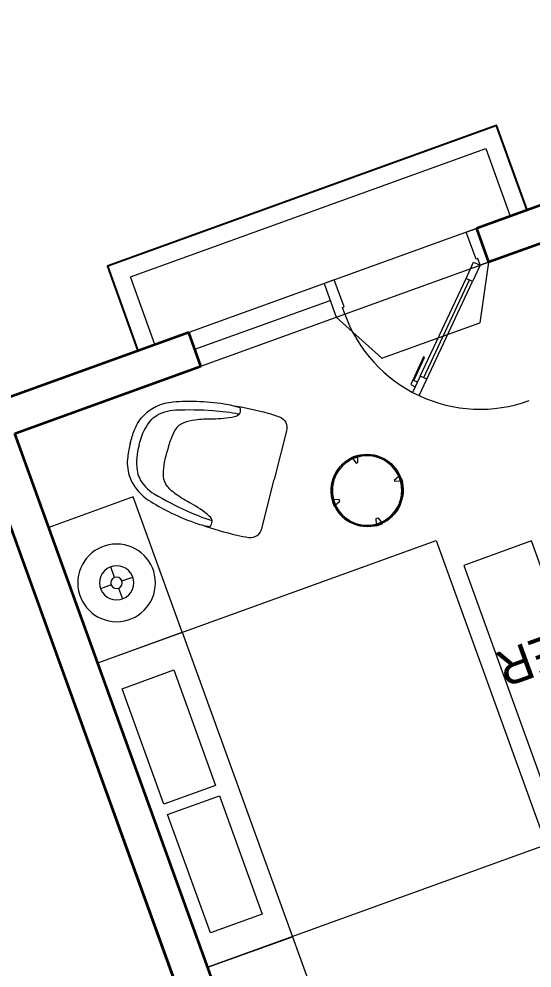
# Model space of a CAD drawing. Header units: metres. Extents: x 568332 to 569219, y 2065964 to 2066430.
# Drawn here: x 568607.96 to 568610.81, y 2066322.87 to 2066328.14 of the extents above; entities that cross this region are included whole.
import ezdxf

# ---------------------------------------------------------------- set-up
doc = ezdxf.new("R2010")
doc.units = ezdxf.units.M
doc.linetypes.add('$AUDIT_BAD_LTYPE2', pattern=[0])
doc.linetypes.add('HIDDEN2', pattern=[0.1875, 0.125, -0.0625])
doc.layers.get('0').update_dxf_attribs({"linetype": 'CONTINUOUS'})
doc.layers.get('DEFPOINTS').update_dxf_attribs({"linetype": 'CONTINUOUS'})
for name, color, linetype, lineweight in [('-DIM', 9, 'CONTINUOUS', 13), ('-DOOR', 137, 'CONTINUOUS', 9), ('-FURNITURE', 46, 'CONTINUOUS', 9), ('-LINE1', 7, 'CONTINUOUS', 18), ('-LINE2', 252, 'CONTINUOUS', 9), ('-WALL', 4, 'CONTINUOUS', 35), ('TEXT25', 2, 'CONTINUOUS', 13)]:
    doc.layers.add(name, color=color, linetype=linetype, lineweight=lineweight)
doc.layers.add('LoLK', color=6, linetype='CONTINUOUS')
doc.styles.add('SVN_AVO_thuong', font='')
doc.styles.get('SVN_AVO_thuong').set_extended_font_data('SVN-Avo')

# ---------------------------------------------------------------- blocks, each defined once
blk = doc.blocks.new('1800X2000')
at = {"layer": '-FURNITURE'}
blk.add_line((325497.3064970744, 17765.29446492715), (325497.3064973904, 19565.2944651944), dxfattribs=at)
for points in [[(323997.3057774993, 19565.2944651944), (325997.3064971831, 19565.2944651944), (325997.3064971831, 17765.29446484288), (323997.3057774993, 17765.29446484288)], [(325612.9490047574, 19390.79434491032), (325919.0064973457, 19390.79434491032), (325919.0064973457, 18691.29434485664), (325612.9490047574, 18691.29434485664)], [(325612.9490046239, 18629.79434491026), (325919.0064972151, 18629.79434491026), (325919.0064972151, 17946.79434485664), (325612.9490046239, 17946.79434485664)]]:
    blk.add_lwpolyline(points, close=True, dxfattribs=at)
blk = doc.blocks.new('12PLMP12')
at = {"color": 0, "linetype": 'ByBlock'}
for p, q in [((0, 1.25), (0, 3.75)), ((-1.25, 0), (-3.75, 0)), ((1.25, 0), (3.75, 0)), ((0, -1.25), (0, -3.75))]:
    blk.add_line(p, q, dxfattribs=at)
for radius in [8.5, 3.75, 1.25]:
    blk.add_circle((0, 0), radius, dxfattribs=at)
blk = doc.blocks.new('A$C7D524948')
at = {"layer": '-FURNITURE'}
for points in [[(-1.862645149230957e-09, 824.9500000011176, 0.02374928999430728), (-77.15000000130385, 820, 0.1110396266945436), (-175.0999999996275, 786.1500000022352, 0.08516816991690027), (-234.9500000011176, 733.25, 0.08855014736123698), (-281.5499999988824, 649.3499999996275, 0.02790636319614463), (-315.9500000011176, 525.5999999996275, 0.02834164487538841), (-340.4000000022352, 372.8000000007451, 0.04711987010175965), (-341.0999999996275, 283.4000000003725, 0.5135274654112972), (-284.5500000007451, 299.9500000011176, 0.05957759956988055), (-242.5500000026077, 413.6500000003725, -0.03446512451505389), (-213.1500000003725, 507.4499999992549, -0.05927668371543007), (-182.7500000009313, 564.2999999988824, -0.1661460996977688), (-133.4500000011176, 600.4000000003725, -0.0525641271264061), (-75.80000000074506, 611.9500000011176, -0.02855401869774651), (-1.862645149230957e-09, 614.6500000003725, -3.543335205159532)], [(-1.862645149230957e-09, 824.9500000011176, -0.02374928999430728), (77.14999999850988, 820.0000000018626, -0.1110396266945436), (175.0999999986961, 786.1500000003725, -0.08516816991690027), (234.9499999992549, 733.25, -0.08855014736123698), (281.5499999988824, 649.3499999996275, -0.02790636319614463), (315.9500000011176, 525.5999999996275, -0.02834164487538841), (340.3999999985099, 372.8000000007451, -0.04711987010175965), (341.0999999996275, 283.4000000022352, -0.5135274654112972), (284.5500000007451, 299.9499999992549, -0.05957759956988055), (242.5499999988824, 413.6499999985099, 0.03446512451505389), (213.1499999994412, 507.4500000011176, 0.05927668371543007), (182.75, 564.3000000007451, 0.1661460996977688), (133.4499999983236, 600.4000000003725, 0.0525641271264061), (75.79999999888241, 611.9499999992549, 0.02855401869774651), (-1.862645149230957e-09, 614.6500000003725, 3.543335205159532)], [(-0.5500000007450581, 774.1500000003725, 0.1055837687742558), (-137.8000000007451, 751.3000000007451, 0.08397584501256396), (-176, 728.25, 0.1493020227225411), (-241.2000000011176, 626.1999999992549, 0.02490854660583826), (-289.25, 424.1500000003725, 0.02643887537121914), (-306.5679914960638, 278.4068524483591, -0.8863330528017872)], [(-0.5500000007450581, 774.1500000003725, -0.1055837687742558), (136.6999999992549, 751.3000000007451, -0.08397584501256396), (174.8999999985099, 728.2500000018626, -0.1493020227225411), (240.0999999986961, 626.1999999992549, -0.02490854660583826), (288.1499999975786, 424.1500000003725, -0.02643887537121914), (305.467991495505, 278.4068524483591, 0.8863330528017872)], [(-342.8562581948936, 328.1164919566363, 0.02267140514630937), (-350.039135296829, 124.5, 0.01212164544072816), (-345.6391352973878, 57.0500000026077, 0.4055082152921144), (-279.3891352973878, 0), (0, 0)], [(342.8562581939623, 328.1164919547737, -0.02267140514630937), (350.0391352958977, 124.5, -0.01212164544072816), (345.6391352955252, 57.05000000074506, -0.4055082152921144), (279.3891352964565, 0), (0, 0)]]:
    blk.add_lwpolyline(points, format="xyb", dxfattribs=at)
blk = doc.blocks.new('tbl1')
at = {"layer": '-FURNITURE'}
for points in [[(-19.7318235830171, 199.0618887953169), (-20.00000000081491, 202.1778609547764), (19.99999999918509, 202.1778609547764), (19.73182358138729, 199.0618887953169), (-8.149072527885437e-10, 200.1778609545727)], [(-202.1778609555913, -20), (-202.1778609555913, 20), (-199.0618887961609, 19.7318235822022), (-200.1778609553294, 9.313225746154785e-10), (-199.0618887961609, -19.73182358033955)], [(202.1778609539615, -20), (199.0618887945311, -19.73182358033955), (200.1778609537287, 9.313225746154785e-10), (200.2090254699579, 19.83055200098897), (202.1778609539615, 20)], [(19.99999999918509, -202.1778609547764), (-20.00000000081491, -202.1778609547764), (-19.7318235830171, -199.061888795346), (-8.149072527885437e-10, -200.1778609546018), (19.73182358138729, -199.061888795346)]]:
    blk.add_hatch(color=256, dxfattribs=at).paths.add_polyline_path(points, flags=0)
at = {"layer": '-FURNITURE', "flags": 128}
for points in [[(-19.7318235830171, 199.061888795346), (-20.00000000081491, 202.1778609547764), (-8.149072527885437e-10, 202.1778609547764), (19.99999999918509, 202.1778609547764), (19.73182358138729, 199.061888795346)], [(-202.1778609555913, 0), (-202.1778609555913, 20), (-199.0618887961609, 19.7318235822022)], [(202.1778609539615, 0), (202.1778609539615, 20), (199.0618887945311, 19.7318235822022)], [(-19.7318235830171, -199.061888795346), (-20.00000000081491, -202.1778609547764), (-8.149072527885437e-10, -202.1778609547764), (19.99999999918509, -202.1778609547764), (19.73182358138729, -199.061888795346)]]:
    blk.add_lwpolyline(points, dxfattribs=at)
for points in [[(14.99999999918509, 193), (-15.00000000081491, 193), (-5.000000000814907, 163), (-8.149072527885437e-10, 163), (4.999999999185093, 163)], [(-193.0000000008149, -15), (-193.0000000008149, 15), (-163.0000000008149, 5), (-163.0000000008149, 0), (-163.0000000008149, -5)], [(192.9999999991851, -15), (192.9999999991851, 15), (162.9999999991851, 5), (162.9999999991851, 0), (162.9999999991851, -5)], [(14.99999999918509, -193), (-15.00000000081491, -193), (-5.000000000814907, -163), (-8.149072527885437e-10, -163), (4.999999999185093, -163)]]:
    blk.add_lwpolyline(points, close=True, dxfattribs=at)
at = {"layer": '-FURNITURE'}
for radius in [200.0000000000002, 193.0000000000002]:
    blk.add_circle((-8.149072527885437e-10, 0), radius, dxfattribs=at)
for radius, start, end in [(199.9999999999999, 90, 270), (199.9999999999998, 270, 90)]:
    blk.add_arc((0, 0), radius, start, end, dxfattribs=at)
blk = doc.blocks.new('*U159')
at = {"linetype": '$AUDIT_BAD_LTYPE2'}
for p, q in [((134.8528137423857, 56.56854249492379), (559.116882454313, 480.832611206851)), ((573.2590180780439, 466.69047558312), (148.9949493661167, 42.42640687119284))]:
    blk.add_line(p, q, dxfattribs=at)
for points in [[(544.974746830582, 494.9747468305819), (573.2590180780439, 466.69047558312), (643.9696961966987, 537.4011537017748), (615.6854249492368, 565.6854249492367), (544.974746830582, 494.9747468305819)], [(547.0295477225062, 497.0295477225062), (120.7106781186548, 70.71067811865474)], [(120.7106781186548, 70.71067811865474), (148.9949493661167, 42.42640687119284), (78.2842712474619, -28.2842712474619), (50, 0), (120.7106781186548, 70.71067811865474)]]:
    blk.add_lwpolyline(points)
for points in [[(518.6601255723684, 372.1119246041146), (638.5991009923586, 492.0509000241046), (618.6092717556935, 512.0407292607696), (598.6194425190491, 492.0509000241252), (614.6113059083771, 476.0590366347973), (514.6621597250313, 376.1098904514517)], [(0, 0), (50, 0), (50, -40), (60, -40), (60, -199.3588634537518), (0, -199.3588634537518)], [(899.9999999999982, 1.3252863207713e-28), (849.9999999999982, 1.3252863207713e-28), (849.9999999999982, -40.00000000000001), (839.9999999999982, -40.00000000000001), (839.9999999999982, -199.3588634537518), (899.9999999999982, -199.3588634537518)]]:
    blk.add_lwpolyline(points, close=True)
at = {"linetype": '$AUDIT_BAD_LTYPE2', "ltscale": 0.3}
blk.add_arc((50, 0), 799.9999999999982, 0, 90, dxfattribs=at)
blk = doc.blocks.new('M3-T3.2')
at = {"layer": '-DOOR'}
blk.add_line((568608.9410663416, 2066326.306033926), (568609.6933808859, 2066326.578109088), dxfattribs=at)
blk.add_lwpolyline([(568608.9750835894, 2066326.211972895), (568610.5737519697, 2066326.790132605), (568610.5057240399, 2066326.97823232), (568608.9070571257, 2066326.400073139)], dxfattribs=at)
at = {"layer": '-FURNITURE'}
for points in [[(568608.1290600116, 2066325.315889934), (568608.4011347344, 2066324.563576605), (568608.8713305652, 2066324.733623307), (568608.5992558422, 2066325.485936636)], [(568610.9196623586, 2066323.765926232), (568611.295819023, 2066323.901963594), (568610.8115461139, 2066325.241025746), (568610.4353894495, 2066325.104988385)], [(568609.2853775851, 2066322.118558285), (568609.0133028618, 2066322.870871613), (568609.4834986925, 2066323.040918316), (568609.7555734157, 2066322.288604987)]]:
    blk.add_lwpolyline(points, close=True, dxfattribs=at)
at = {"layer": '-LINE1'}
for points in [[(568608.6249446718, 2066326.298034578), (568608.4548909583, 2066326.768249796), (568610.6178058023, 2066327.55042585), (568610.7878454928, 2066327.080249407)], [(568608.7189838379, 2066326.332043918), (568608.5829400746, 2066326.708218284), (568610.5577753668, 2066327.42237903), (568610.6938063267, 2066327.046240066)]]:
    blk.add_lwpolyline(points, dxfattribs=at)
at = {"layer": '-LINE2', "linetype": 'HIDDEN2', "ltscale": 10}
for p, q in [((568610.5737519697, 2066326.790132605), (568610.5249517533, 2066326.453467953)), ((568609.7273507128, 2066326.484179181), (568609.9801531457, 2066326.25665728)), ((568609.9801531457, 2066326.25665728), (568610.5249517533, 2066326.453467953))]:
    blk.add_line(p, q, dxfattribs=at)
at = {"layer": '-WALL'}
for p, q in [((568612.5746174557, 2066327.726449294), (568610.5057240406, 2066326.978232319)), ((568612.359817654, 2066327.436089429), (568610.5737427212, 2066326.790153986)), ((568610.5057240406, 2066326.978232319), (568610.5737427212, 2066326.790153986)), ((568608.9070582164, 2066326.400073532), (568607.6845490567, 2066325.957952107)), ((568608.9750744668, 2066326.211994319), (568608.9070582164, 2066326.400073532)), ((568607.9403762039, 2066325.837794857), (568608.9750744668, 2066326.211994319)), ((568607.6845490567, 2066325.957952107), (568609.7247944019, 2066320.315488191)), ((568609.5043745574, 2066321.512231623), (568607.9403762039, 2066325.837794857))]:
    blk.add_line(p, q, dxfattribs=at)
at = {"layer": 'DEFPOINTS', "color": 2}
blk.add_lwpolyline([(568612.7858204844, 2066311.852044971), (568619.368612674, 2066314.232658298), (568614.2673303537, 2066328.338595555), (568610.787841539, 2066327.08026034), (568610.617814231, 2066327.550428899), (568608.4548909583, 2066326.768249796), (568608.624940718, 2066326.298045511), (568607.6845185017, 2066325.958036609), (568612.7858204844, 2066311.852044971)], dxfattribs=at)
at = {"layer": '-DIM', "xscale": 0.001, "yscale": 0.001, "zscale": 0.001, "rotation": 199.8825648429137}
blk.add_blockref('1800X2000', (568908.9244238737, 2066452.139445073), dxfattribs=at)
at = {"layer": '-DOOR', "xscale": 0.001, "yscale": 0.001, "zscale": 0.001, "rotation": 199.8825648429137}
blk.add_blockref('*U159', (568610.5737427205, 2066326.790153988), dxfattribs=at)
at = {"layer": '-FURNITURE'}
for name, p, xscale, yscale, zscale, rotation in [('A$C7D524948', (568609.3815916386, 2066325.581531043), -0.0009999999999999998, 0.0009999999999999998, 0.001, 75.7606450944524), ('12PLMP12', (568608.5062883071, 2066325.007908827), -0.02540000000083849, 0.02540000000083849, 0.02540000000083849, 109.8825648156032)]:
    blk.add_blockref(name, p, dxfattribs=dict(at, xscale=xscale, yscale=yscale, zscale=zscale, rotation=rotation))
at = {"layer": '-WALL', "xscale": -0.001, "yscale": 0.001, "zscale": 0.001, "rotation": 199.8825648429137}
blk.add_blockref('tbl1', (568609.898339088, 2066325.521182971), dxfattribs=at)
at = {"layer": 'TEXT25', "style": 'SVN_AVO_thuong'}
blk.add_text('P. NGỦ MASTER ', height=0.2, rotation=199.8825648497213, dxfattribs=at).set_placement((568612.5811890991, 2066325.329933291))

msp = doc.modelspace()

# ---------------------------------------------------------------- block references
at = {"layer": 'LoLK'}
msp.add_blockref('M3-T3.2', (0, 0), dxfattribs=at)

doc.saveas('drawing.dxf')
